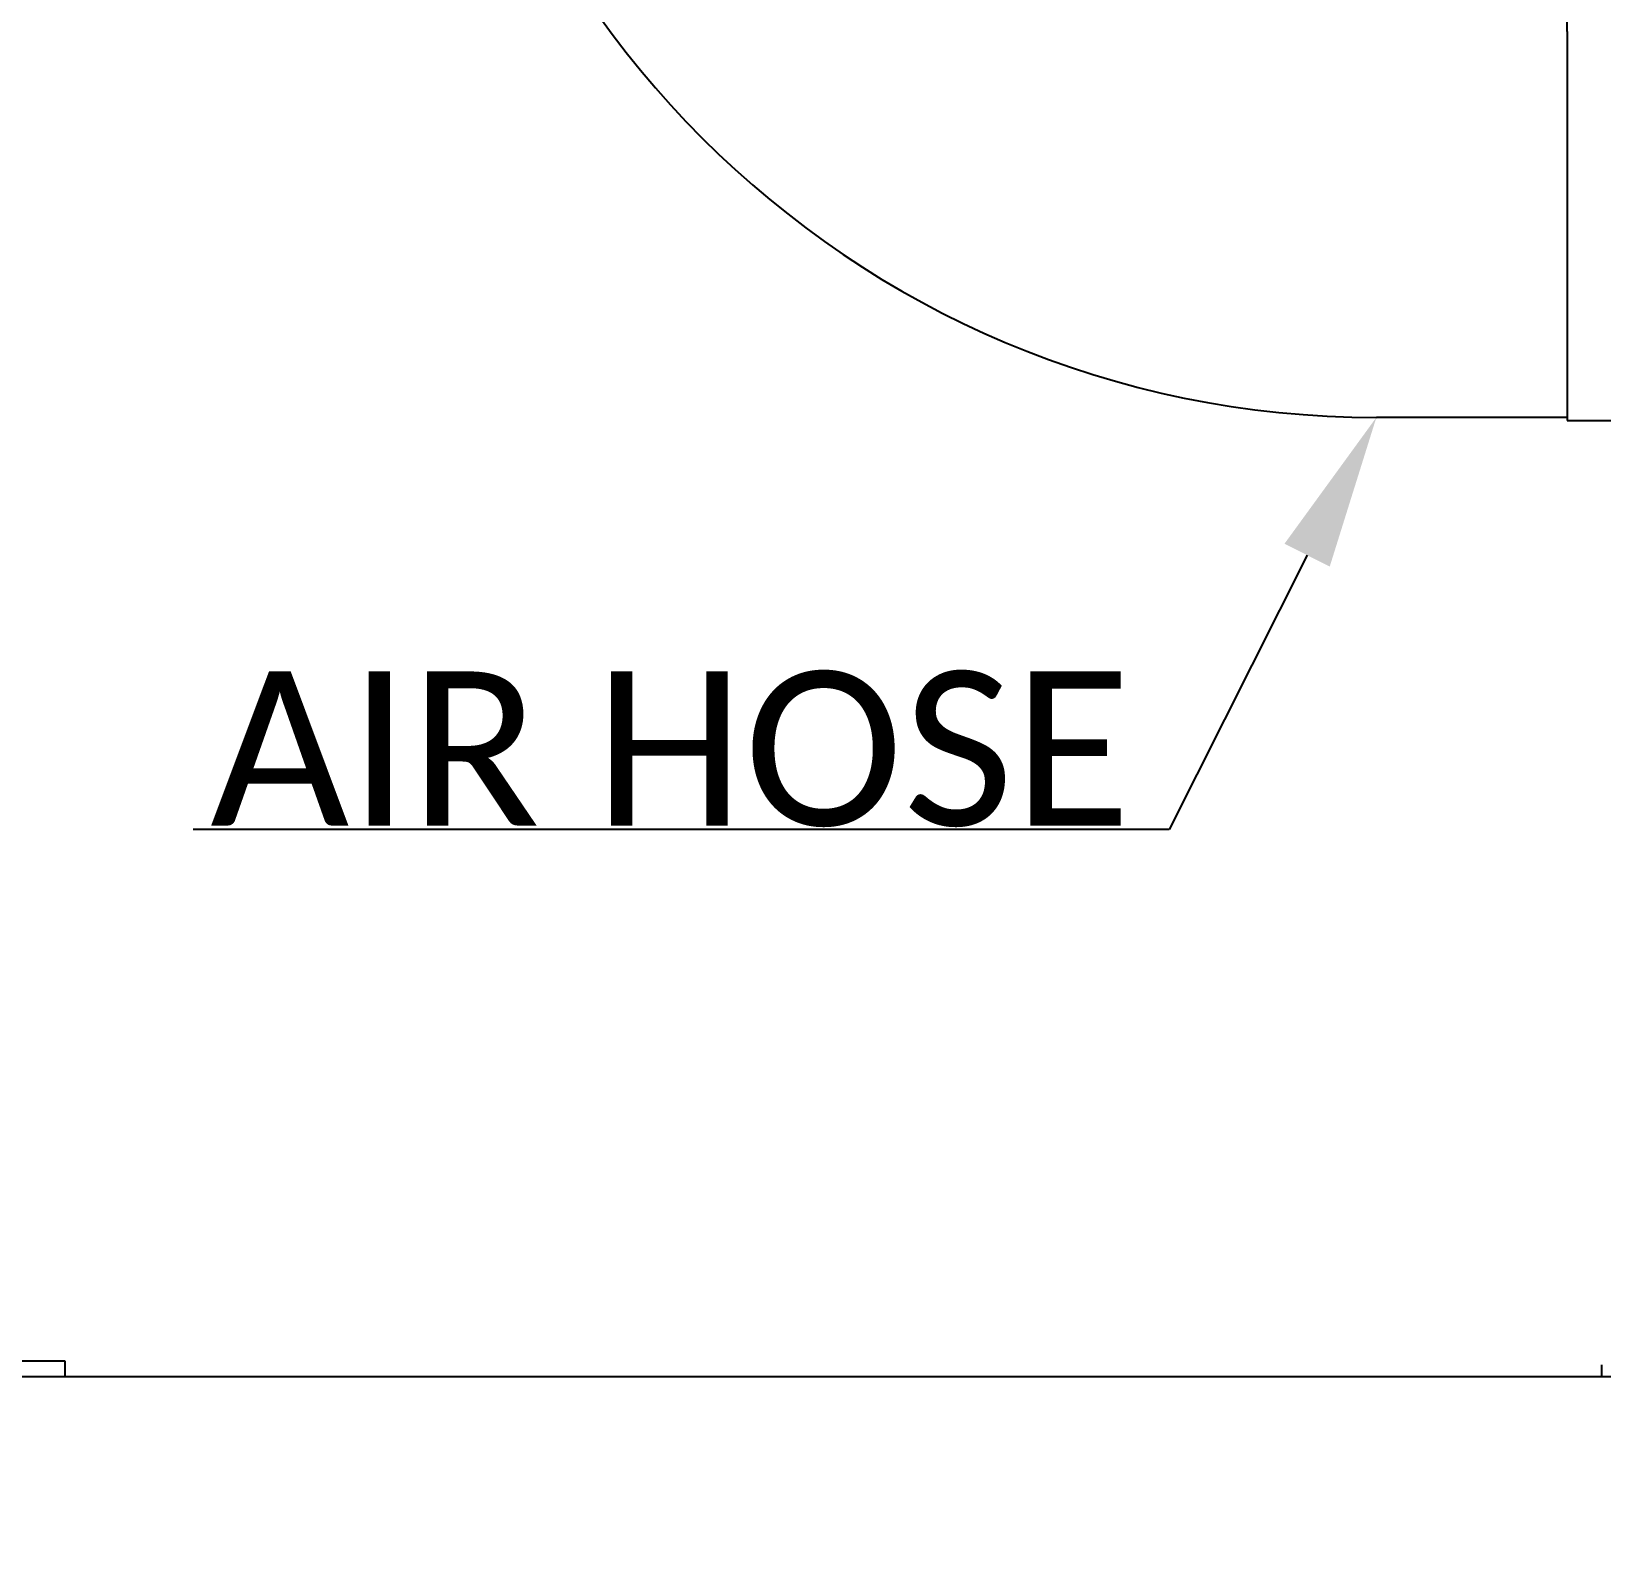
# Model space of a CAD drawing. Header units: millimetres. Extents: x 7589 to 12925, y 625 to 5429.
# Drawn here: x 8717 to 9124.6, y 2316.2 to 2713.3 of the extents above; entities that cross this region are included whole.
import ezdxf
from ezdxf import colors
from ezdxf.entities.mleader import LeaderData, LeaderLine
from ezdxf.math import Vec2, Vec3

# ---------------------------------------------------------------- set-up
doc = ezdxf.new("R2010")
doc.units = ezdxf.units.MM
doc.header["$LTSCALE"] = 307.34
doc.header["$PDMODE"] = 3
doc.header["$PDSIZE"] = 8
doc.layers.get('0').update_dxf_attribs({"linetype": 'CONTINUOUS'})
doc.layers.get('Defpoints').update_dxf_attribs({"linetype": 'CONTINUOUS'})
doc.layers.add('02___PRT_ALL_AXES', color=7, linetype='CONTINUOUS')
doc.styles.get("Standard").update_dxf_attribs({"font": 'calibri.ttf'})
doc.dimstyles.get("Standard").update_dxf_attribs({"dimtxt": 35, "dimasz": 35, "dimexe": 1.5, "dimexo": 1, "dimtad": 1, "dimdsep": 46, "dimtxsty": 'Standard', "dimblk": '_FILLED', "dimblk1": '_FILLED', "dimblk2": '_FILLED', "dimcen": 0.09, "dimazin": 2, "dimtol": 1, "dimtp": 0.01, "dimtm": 0.01, "dimtfac": 1, "dimtofl": 0, "dimtmove": 0, "dimatfit": 3, "dimldrblk": '_FILLED', "dimfxl": 1, "dimtolj": 1, "dimarcsym": 0})

# ---------------------------------------------------------------- blocks, each defined once
blk = doc.blocks.new('_FILLED')
at = {"color": 0, "linetype": 'ByBlock'}
blk.add_solid([(0, 0), (-1, 0.214), (-1, -0.214)], dxfattribs=at)
blk = doc.blocks.new('*D49')
at = {"color": 0, "lineweight": -2}
for p, q in [((9697.66, 2702.18), (9697.66, 2246.56)), ((8032.28, 2365.25), (8032.28, 2246.56)), ((8067.28, 2248.06), (8862.03, 2248.06)), ((9662.66, 2248.06), (8867.91, 2248.06))]:
    blk.add_line(p, q, dxfattribs=at)
at = {"layer": 'Defpoints', "color": 0}
for p in [(9697.66, 2703.18), (8032.28, 2366.25), (9697.66, 2248.06)]:
    blk.add_point(p, dxfattribs=at)
at = {"color": 0, "linetype": 'ByBlock', "lineweight": -2, "xscale": 35, "yscale": 35, "zscale": 35, "rotation": 180}
blk.add_blockref('_FILLED', (8032.28, 2248.06), dxfattribs=at)
at = {"color": 0, "linetype": 'ByBlock', "lineweight": -2, "xscale": 35, "yscale": 35, "zscale": 35}
blk.add_blockref('_FILLED', (9697.66, 2248.06), dxfattribs=at)
at = {"color": 0, "insert": (8864.97, 2248.06), "char_height": 35, "attachment_point": 5}
blk.add_mtext('\\A1;\\A1;I', dxfattribs=at)

msp = doc.modelspace()

# ---------------------------------------------------------------- linework, layer by layer
at = {"color": 0, "linetype": 'Continuous'}
for p, q in [((9115.65562, 2713.25215), (9115.65562, 2814.25215)), ((9115.65562, 2613.09194), (9066.15562, 2613.09194)), ((9115.65562, 2613.09194), (9066.15562, 2613.09194)), ((8725.82272, 2368.25215), (8671.59733, 2368.25215)), ((8725.82272, 2364.25215), (8725.82272, 2368.25215)), ((8671.59733, 2364.25215), (8725.82272, 2364.25215))]:
    msp.add_line(p, q, dxfattribs=at)
at = {"color": 0}
msp.add_line((7856.77159, 2364.25215), (9904.29915, 2364.25215), dxfattribs=at)
at = {"color": 0, "linetype": 'Continuous'}
msp.add_arc((9066.15562, 2860.59194), 247.5, 180, 270, dxfattribs=at)
msp.add_arc((9066.15562, 2860.59194), 247.5, 180, 270, dxfattribs=at)
at = {"layer": '02___PRT_ALL_AXES', "color": 0, "linetype": 'Continuous'}
for p, q in [((9115.65562, 2713.25215), (9115.65562, 2612.25215)), ((9115.65562, 2612.25215), (9129.49534, 2612.25215)), ((9124.62073, 2367.25215), (9124.62073, 2364.25215))]:
    msp.add_line(p, q, dxfattribs=at)

# ---------------------------------------------------------------- dimensions: what is measured, and where the dimension line sits
at = {"color": 0}
dim = msp.add_linear_dim(base=(9697.66062, 2248.05759), p1=(8032.28479, 2366.25215), p2=(9697.66062, 2703.18346), text='\\A1;I', dimstyle='Standard', override={"dimtad": 0, "dimtih": 1, "dimtoh": 1, "dimdec": 4, "dimzin": 0, "dimtxsty": 'Standard', "dimcen": 62.865, "dimadec": 0, "dimazin": 0, "dimtdec": 4, "dimtzin": 0}, dxfattribs=at)
dim.commit()
dim.dimension.update_dxf_attribs({"geometry": '*D49', "text_midpoint": (8864.9727, 2248.05759)})

# ---------------------------------------------------------------- leaders
ml = msp.add_multileader_mtext('Standard', dxfattribs=at)
ml.set_content('AIR HOSE')
ml.set_leader_properties(linetype='ByLayer')
ml.build(insert=Vec2(0, 0))
ml.multileader.update_dxf_attribs({"text_right_attachment_type": 6, "arrow_head_size": 40})
ctx = ml.context
ctx.base_point, ctx.char_height, ctx.arrow_head_size, ctx.plane_origin = Vec3(8763.27995, 2526.70254), 40, 40, Vec3(9066.15562, 2613.09194)
ctx.right_attachment, ctx.text_align_type = 6, 2
notes = []
notes.append((ctx, [(0, (1, 1, 0), (9012.38764, 2506.21023), (-1, 0), 8, [(0, [(9066.15562, 2613.09194)], 0, [])])]))
ctx.mtext.insert, ctx.mtext.alignment, ctx.mtext.flow_direction = Vec3(9002.38764, 2547.19485), 3, 5
for ctx, leaders in notes:
    for number, flags, end, landing, length, lines in leaders:
        leader = LeaderData()
        leader.index, (leader.has_last_leader_line, leader.has_dogleg_vector, leader.attachment_direction) = number, flags
        leader.last_leader_point, leader.dogleg_vector, leader.dogleg_length = Vec3(end), Vec3(landing), length
        for number, points, colour, breaks in lines:
            line = LeaderLine()
            line.index, line.vertices, line.color, line.breaks = number, Vec3.list(points), colors.encode_raw_color(colour), breaks
            leader.lines.append(line)
        ctx.leaders.append(leader)

doc.saveas('drawing.dxf')
